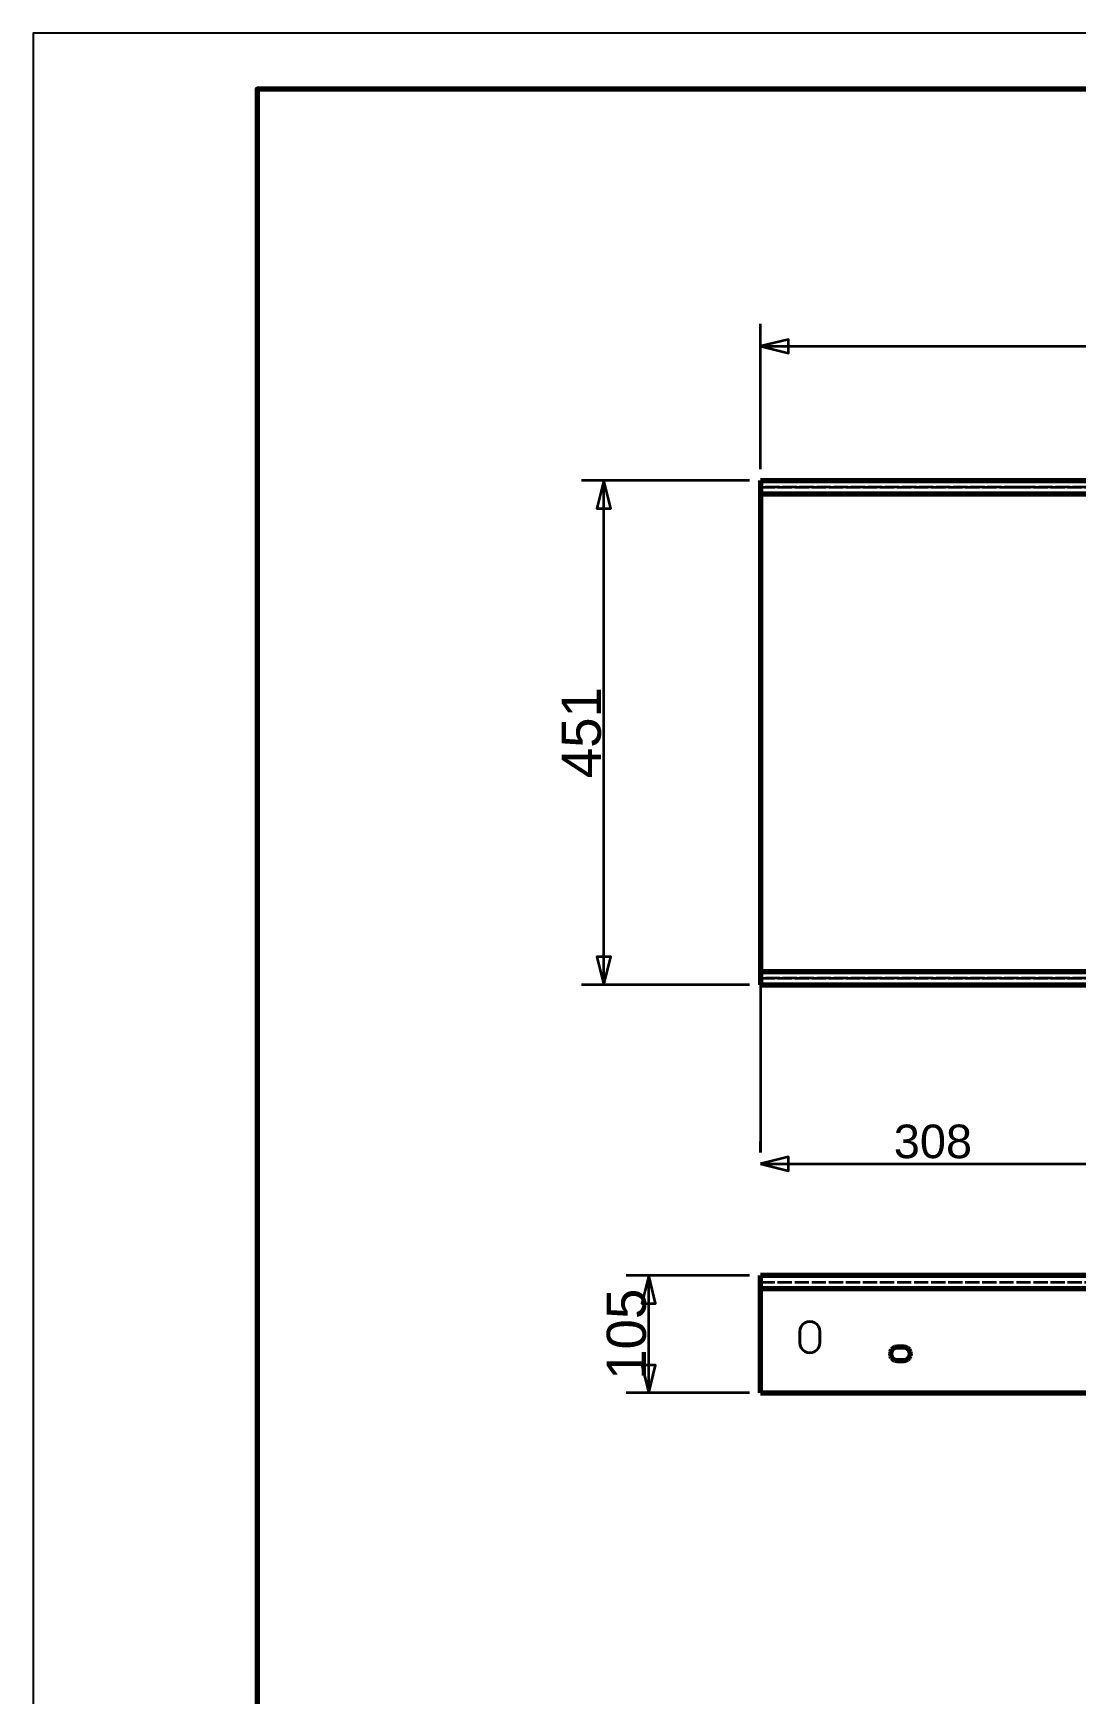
# Model space of a CAD drawing. Header units: millimetres. Extents: x 0 to 420, y 0 to 297.
# Drawn here: x 0 to 93.2, y 148.5 to 297 of the extents above; entities that cross this region are included whole.
import ezdxf
from ezdxf.enums import TextEntityAlignment as Align

# ---------------------------------------------------------------- set-up
doc = ezdxf.new("R2010")
doc.units = ezdxf.units.MM
doc.linetypes.add('DASHED', pattern=[1.524, 1.27, -0.254])
doc.styles.add('GOST', font='Arial')

msp = doc.modelspace()

# ---------------------------------------------------------------- linework, layer by layer
at = {"color": 7, "lineweight": 35}
for p, q in [((65, 258), (65, 271)), ((65, 269), (275.5, 269)), ((64, 257), (49, 257)), ((51, 211.9), (51, 257)), ((64, 211.9), (49, 211.9)), ((65, 211.9), (65, 196.9)), ((65, 196.9), (65, 197.9)), ((65, 195.9), (95.8, 195.9)), ((64, 185.9), (53, 185.9)), ((55, 175.4), (55, 185.9)), ((64, 175.4), (53, 175.4))]:
    msp.add_line(p, q, dxfattribs=at)
at = {"color": 1, "lineweight": 70}
for p, q in [((65, 257), (275.5, 257)), ((65, 257), (65, 256.99)), ((65, 256.99), (65, 256.97)), ((65, 256.97), (65, 256.93)), ((65, 256.93), (65, 256.88)), ((65, 256.88), (65, 256.82)), ((65, 256.82), (65, 256.74)), ((65, 256.74), (65, 256.65)), ((65, 256.65), (65, 256.55)), ((65, 256.55), (65, 256.44)), ((65, 256.44), (65, 256.32)), ((65, 256.32), (65, 256.2)), ((65, 256.2), (65, 256.07)), ((65, 256.07), (65, 255.93)), ((65, 255.93), (65, 255.8)), ((65, 255.8), (65, 213.1)), ((65, 255.8), (275.5, 255.8)), ((65, 213.1), (65, 212.97)), ((65, 213.1), (275.5, 213.1)), ((65, 212.97), (65, 212.83)), ((65, 212.83), (65, 212.7)), ((65, 212.7), (65, 212.58)), ((65, 212.58), (65, 212.46)), ((65, 212.46), (65, 212.35)), ((65, 212.35), (65, 212.25)), ((65, 212.25), (65, 212.16)), ((65, 212.16), (65, 212.08)), ((65, 212.08), (65, 212.02)), ((65, 212.02), (65, 211.97)), ((65, 211.97), (65, 211.93)), ((65, 211.93), (65, 211.91)), ((65, 211.91), (65, 211.9)), ((65, 211.9), (275.5, 211.9)), ((65, 185.89), (65, 185.9)), ((275.5, 185.9), (65, 185.9)), ((65, 185.87), (65, 185.89)), ((65, 185.83), (65, 185.87)), ((65, 185.78), (65, 185.83)), ((65, 185.72), (65, 185.78)), ((65, 185.64), (65, 185.72)), ((65, 185.55), (65, 185.64)), ((65, 185.45), (65, 185.55)), ((65, 185.34), (65, 185.45)), ((65, 185.22), (65, 185.34)), ((65, 185.1), (65, 185.22)), ((65, 184.97), (65, 185.1)), ((65, 184.83), (65, 184.97)), ((65, 184.7), (65, 184.83)), ((65, 175.4), (65, 184.7)), ((275.5, 184.7), (65, 184.7)), ((76.63, 179.09), (76.6, 178.9)), ((76.6, 178.9), (76.63, 178.71)), ((76.71, 179.25), (76.63, 179.09)), ((76.63, 178.71), (76.71, 178.55)), ((76.85, 179.39), (76.71, 179.25)), ((76.71, 178.55), (76.85, 178.41)), ((77.01, 179.47), (76.85, 179.39)), ((76.85, 178.41), (77.01, 178.33)), ((77.2, 179.5), (77.01, 179.47)), ((77.01, 178.33), (77.2, 178.3)), ((77.8, 179.5), (77.2, 179.5)), ((77.2, 178.3), (77.8, 178.3)), ((77.99, 179.47), (77.8, 179.5)), ((77.8, 178.3), (77.99, 178.33)), ((78.15, 179.39), (77.99, 179.47)), ((77.99, 178.33), (78.15, 178.41)), ((78.29, 179.25), (78.15, 179.39)), ((78.15, 178.41), (78.29, 178.55)), ((78.37, 179.09), (78.29, 179.25)), ((78.29, 178.55), (78.37, 178.71)), ((78.4, 178.9), (78.37, 179.09)), ((78.37, 178.71), (78.4, 178.9)), ((65, 175.4), (275.5, 175.4))]:
    msp.add_line(p, q, dxfattribs=at)
at = {"color": 5, "linetype": 'DASHED', "lineweight": 35}
for p, q in [((275.5, 257), (65, 257)), ((65, 256.4), (65, 257)), ((65, 256.4), (65, 257)), ((87.12, 257), (87.1, 257)), ((87.1, 257), (87.1, 257)), ((87.1, 257), (87.1, 257)), ((87.1, 257), (87.12, 257)), ((87.13, 257), (87.12, 257)), ((87.12, 257), (87.13, 257)), ((87.16, 257), (87.13, 257)), ((87.13, 257), (87.16, 257)), ((87.19, 257), (87.16, 257)), ((87.16, 257), (87.19, 257)), ((87.23, 257), (87.19, 257)), ((87.19, 257), (87.23, 257)), ((87.28, 257), (87.23, 257)), ((87.23, 257), (87.28, 257)), ((87.33, 257), (87.28, 257)), ((87.28, 257), (87.33, 257)), ((87.38, 257), (87.33, 257)), ((87.33, 257), (87.38, 257)), ((87.44, 257), (87.38, 257)), ((87.38, 257), (87.44, 257)), ((87.5, 257), (87.44, 257)), ((87.44, 257), (87.5, 257)), ((87.57, 257), (87.5, 257)), ((87.5, 257), (87.57, 257)), ((87.63, 257), (87.57, 257)), ((87.57, 257), (87.63, 257)), ((87.7, 257), (87.63, 257)), ((87.63, 257), (87.7, 257)), ((87.7, 257), (88.3, 257)), ((88.3, 257), (87.7, 257)), ((88.3, 257), (88.37, 257)), ((88.37, 257), (88.3, 257)), ((88.37, 257), (88.43, 257)), ((88.43, 257), (88.37, 257)), ((88.43, 257), (88.5, 257)), ((88.5, 257), (88.43, 257)), ((88.5, 257), (88.56, 257)), ((88.56, 257), (88.5, 257)), ((88.56, 257), (88.62, 257)), ((88.62, 257), (88.56, 257)), ((88.62, 257), (88.67, 257)), ((88.67, 257), (88.62, 257)), ((88.67, 257), (88.72, 257)), ((88.72, 257), (88.67, 257)), ((88.72, 257), (88.77, 257)), ((88.77, 257), (88.72, 257)), ((88.77, 257), (88.81, 257)), ((88.81, 257), (88.77, 257)), ((88.81, 257), (88.84, 257)), ((88.84, 257), (88.81, 257)), ((88.84, 257), (88.87, 257)), ((88.87, 257), (88.84, 257)), ((88.87, 257), (88.88, 257)), ((88.88, 257), (88.87, 257)), ((88.88, 257), (88.9, 257)), ((88.9, 257), (88.88, 257)), ((88.9, 257), (88.9, 257)), ((88.9, 257), (88.9, 257)), ((65, 256.4), (65, 256.4)), ((65, 256.4), (65, 256.38)), ((275.5, 256.4), (65, 256.4)), ((65, 256.4), (275.5, 256.4)), ((65, 256.38), (65, 256.37)), ((65, 256.37), (65, 256.34)), ((65, 256.34), (65, 256.31)), ((65, 256.31), (65, 256.27)), ((65, 256.27), (65, 256.22)), ((65, 256.22), (65, 256.17)), ((65, 256.17), (65, 256.12)), ((65, 256.12), (65, 256.06)), ((65, 256.06), (65, 256)), ((65, 256), (65, 255.93)), ((65, 255.93), (65, 255.87)), ((65, 255.87), (65, 255.8)), ((65, 255.8), (65, 213.1)), ((87.12, 256.4), (87.1, 256.4)), ((87.1, 256.4), (87.1, 256.4)), ((87.1, 256.4), (87.1, 256.4)), ((87.1, 256.4), (87.12, 256.4)), ((87.13, 256.4), (87.12, 256.4)), ((87.12, 256.4), (87.13, 256.4)), ((87.16, 256.4), (87.13, 256.4)), ((87.13, 256.4), (87.16, 256.4)), ((87.19, 256.4), (87.16, 256.4)), ((87.16, 256.4), (87.19, 256.4)), ((87.23, 256.4), (87.19, 256.4)), ((87.19, 256.4), (87.23, 256.4)), ((87.28, 256.4), (87.23, 256.4)), ((87.23, 256.4), (87.28, 256.4)), ((87.33, 256.4), (87.28, 256.4)), ((87.28, 256.4), (87.33, 256.4)), ((87.38, 256.4), (87.33, 256.4)), ((87.33, 256.4), (87.38, 256.4)), ((87.44, 256.4), (87.38, 256.4)), ((87.38, 256.4), (87.44, 256.4)), ((87.5, 256.4), (87.44, 256.4)), ((87.44, 256.4), (87.5, 256.4)), ((87.57, 256.4), (87.5, 256.4)), ((87.5, 256.4), (87.57, 256.4)), ((87.63, 256.4), (87.57, 256.4)), ((87.57, 256.4), (87.63, 256.4)), ((87.7, 256.4), (87.63, 256.4)), ((87.63, 256.4), (87.7, 256.4)), ((88.3, 256.4), (87.7, 256.4)), ((87.7, 256.4), (88.3, 256.4)), ((88.3, 256.4), (88.37, 256.4)), ((88.37, 256.4), (88.3, 256.4)), ((88.37, 256.4), (88.43, 256.4)), ((88.43, 256.4), (88.37, 256.4)), ((88.43, 256.4), (88.5, 256.4)), ((88.5, 256.4), (88.43, 256.4)), ((88.5, 256.4), (88.56, 256.4)), ((88.56, 256.4), (88.5, 256.4)), ((88.56, 256.4), (88.62, 256.4)), ((88.62, 256.4), (88.56, 256.4)), ((88.62, 256.4), (88.67, 256.4)), ((88.67, 256.4), (88.62, 256.4)), ((88.67, 256.4), (88.72, 256.4)), ((88.72, 256.4), (88.67, 256.4)), ((88.72, 256.4), (88.77, 256.4)), ((88.77, 256.4), (88.72, 256.4)), ((88.77, 256.4), (88.81, 256.4)), ((88.81, 256.4), (88.77, 256.4)), ((88.81, 256.4), (88.84, 256.4)), ((88.84, 256.4), (88.81, 256.4)), ((88.84, 256.4), (88.87, 256.4)), ((88.87, 256.4), (88.84, 256.4)), ((88.87, 256.4), (88.88, 256.4)), ((88.88, 256.4), (88.87, 256.4)), ((88.88, 256.4), (88.9, 256.4)), ((88.9, 256.4), (88.88, 256.4)), ((88.9, 256.4), (88.9, 256.4)), ((88.9, 256.4), (88.9, 256.4)), ((65, 213.1), (65, 213.03)), ((65, 213.03), (65, 212.97)), ((65, 212.97), (65, 212.9)), ((65, 212.9), (65, 212.84)), ((65, 212.84), (65, 212.78)), ((65, 212.78), (65, 212.73)), ((65, 212.73), (65, 212.68)), ((65, 212.68), (65, 212.63)), ((65, 212.63), (65, 212.59)), ((65, 212.59), (65, 212.56)), ((65, 212.56), (65, 212.53)), ((65, 212.53), (65, 212.52)), ((65, 212.52), (65, 212.5)), ((65, 212.5), (275.5, 212.5)), ((65, 212.5), (65, 211.9)), ((275.5, 212.5), (65, 212.5)), ((65, 212.5), (65, 212.5)), ((65, 212.5), (65, 211.9)), ((65, 211.9), (275.5, 211.9)), ((65, 185.9), (65, 185.89)), ((275.5, 185.9), (65, 185.9)), ((65, 185.89), (65, 185.87)), ((65, 185.87), (65, 185.83)), ((65, 185.83), (65, 185.78)), ((65, 185.78), (65, 185.72)), ((65, 185.72), (65, 185.64)), ((65, 185.64), (65, 185.55)), ((65, 185.55), (65, 185.45)), ((65, 185.45), (65, 185.34)), ((65, 185.34), (65, 185.22)), ((65, 185.3), (65, 185.3)), ((65, 185.3), (65, 185.28)), ((65, 185.28), (65, 185.3)), ((65, 185.3), (65, 185.3)), ((65, 185.3), (275.5, 185.3)), ((65, 185.3), (275.5, 185.3)), ((65, 185.28), (65, 185.27)), ((65, 185.27), (65, 185.28)), ((65, 185.27), (65, 185.24)), ((65, 185.24), (65, 185.27)), ((65, 185.24), (65, 185.21)), ((65, 185.21), (65, 185.24)), ((65, 185.22), (65, 185.1)), ((65, 185.21), (65, 185.17)), ((65, 185.17), (65, 185.21)), ((65, 185.17), (65, 185.12)), ((65, 185.12), (65, 185.17)), ((65, 185.12), (65, 185.07)), ((65, 185.07), (65, 185.12)), ((65, 185.1), (65, 184.97)), ((65, 185.07), (65, 185.02)), ((65, 185.02), (65, 185.07)), ((65, 185.02), (65, 184.96)), ((65, 184.96), (65, 185.02)), ((65, 184.97), (65, 184.83)), ((65, 184.96), (65, 184.9)), ((65, 184.9), (65, 184.96)), ((65, 184.9), (65, 184.83)), ((65, 184.83), (65, 184.9)), ((65, 184.83), (65, 184.7)), ((65, 184.83), (65, 184.77)), ((65, 184.77), (65, 184.83)), ((65, 184.77), (65, 184.7)), ((65, 184.7), (65, 184.77)), ((65, 184.7), (65, 175.4)), ((65, 175.4), (65, 184.7)), ((65, 184.7), (65, 175.4)), ((68.53, 181.13), (68.62, 181.35)), ((68.62, 181.35), (68.53, 181.13)), ((68.62, 181.35), (68.76, 181.54)), ((68.76, 181.54), (68.62, 181.35)), ((68.76, 181.54), (68.95, 181.68)), ((68.95, 181.68), (68.76, 181.54)), ((68.95, 181.68), (69.17, 181.77)), ((69.17, 181.77), (68.95, 181.68)), ((69.17, 181.77), (69.4, 181.8)), ((69.4, 181.8), (69.17, 181.77)), ((69.4, 181.8), (69.63, 181.77)), ((69.63, 181.77), (69.4, 181.8)), ((69.63, 181.77), (69.85, 181.68)), ((69.85, 181.68), (69.63, 181.77)), ((69.85, 181.68), (70.04, 181.54)), ((70.04, 181.54), (69.85, 181.68)), ((70.04, 181.54), (70.18, 181.35)), ((70.18, 181.35), (70.04, 181.54)), ((70.18, 181.35), (70.27, 181.13)), ((70.27, 181.13), (70.18, 181.35)), ((68.5, 180.9), (68.53, 181.13)), ((68.53, 181.13), (68.5, 180.9)), ((68.5, 179.9), (68.5, 180.9)), ((68.5, 180.9), (68.5, 179.9)), ((68.53, 179.67), (68.5, 179.9)), ((68.5, 179.9), (68.53, 179.67)), ((70.27, 181.13), (70.3, 180.9)), ((70.3, 180.9), (70.27, 181.13)), ((70.3, 179.9), (70.27, 179.67)), ((70.27, 179.67), (70.3, 179.9)), ((70.3, 180.9), (70.3, 179.9)), ((70.3, 179.9), (70.3, 180.9)), ((68.62, 179.45), (68.53, 179.67)), ((68.53, 179.67), (68.62, 179.45)), ((68.76, 179.26), (68.62, 179.45)), ((68.62, 179.45), (68.76, 179.26)), ((68.95, 179.12), (68.76, 179.26)), ((68.76, 179.26), (68.95, 179.12)), ((69.17, 179.03), (68.95, 179.12)), ((68.95, 179.12), (69.17, 179.03)), ((69.4, 179), (69.17, 179.03)), ((69.17, 179.03), (69.4, 179)), ((69.63, 179.03), (69.4, 179)), ((69.4, 179), (69.63, 179.03)), ((69.85, 179.12), (69.63, 179.03)), ((69.63, 179.03), (69.85, 179.12)), ((70.04, 179.26), (69.85, 179.12)), ((69.85, 179.12), (70.04, 179.26)), ((70.18, 179.45), (70.04, 179.26)), ((70.04, 179.26), (70.18, 179.45)), ((70.27, 179.67), (70.18, 179.45)), ((70.18, 179.45), (70.27, 179.67)), ((76.6, 178.9), (76.63, 179.09)), ((76.63, 178.71), (76.6, 178.9)), ((76.63, 179.09), (76.71, 179.25)), ((76.71, 178.55), (76.63, 178.71)), ((76.71, 179.25), (76.85, 179.39)), ((76.85, 178.41), (76.71, 178.55)), ((76.85, 179.39), (77.01, 179.47)), ((77.01, 178.33), (76.85, 178.41)), ((77.01, 179.47), (77.2, 179.5)), ((77.2, 178.3), (77.01, 178.33)), ((77.2, 179.5), (77.8, 179.5)), ((77.8, 178.3), (77.2, 178.3)), ((77.8, 179.5), (77.99, 179.47)), ((77.99, 178.33), (77.8, 178.3)), ((77.99, 179.47), (78.15, 179.39)), ((78.15, 178.41), (77.99, 178.33)), ((78.15, 179.39), (78.29, 179.25)), ((78.29, 178.55), (78.15, 178.41)), ((78.29, 179.25), (78.37, 179.09)), ((78.37, 178.71), (78.29, 178.55)), ((78.37, 179.09), (78.4, 178.9)), ((78.4, 178.9), (78.37, 178.71)), ((275.5, 175.4), (65, 175.4)), ((275.5, 175.4), (65, 175.4)), ((275.5, 175.4), (65, 175.4))]:
    msp.add_line(p, q, dxfattribs=at)
at = {"color": 7, "lineweight": 25}
msp.add_lwpolyline([(0, 0), (420, 0), (420, 297), (0, 297)], close=True, dxfattribs=at)
at = {"color": 7, "lineweight": 70}
msp.add_lwpolyline([(20, 5), (415, 5), (415, 292), (20, 292)], close=True, dxfattribs=at)
at = {"color": 7, "lineweight": 35}
for points in [[(65, 269), (67.5, 268.38), (67.5, 269.62)], [(51, 257), (50.38, 254.5), (51.62, 254.5)], [(51, 211.9), (51.62, 214.4), (50.38, 214.4)], [(65, 195.9), (67.5, 195.28), (67.5, 196.53)], [(55, 185.9), (54.38, 183.4), (55.62, 183.4)], [(55, 175.4), (55.62, 177.9), (54.38, 177.9)]]:
    msp.add_lwpolyline(points, close=True, dxfattribs=at)

# ---------------------------------------------------------------- texts
at = {"color": 7, "style": 'GOST'}
for s, p in [('451', (49, 234.45)), ('105', (53, 180.65))]:
    msp.add_text(s, height=3.5, rotation=90, dxfattribs=at).set_placement(p, align=Align.MIDDLE)
msp.add_text('308', height=3, dxfattribs=at).set_placement((80.4, 197.9), align=Align.MIDDLE)

doc.saveas('drawing.dxf')
